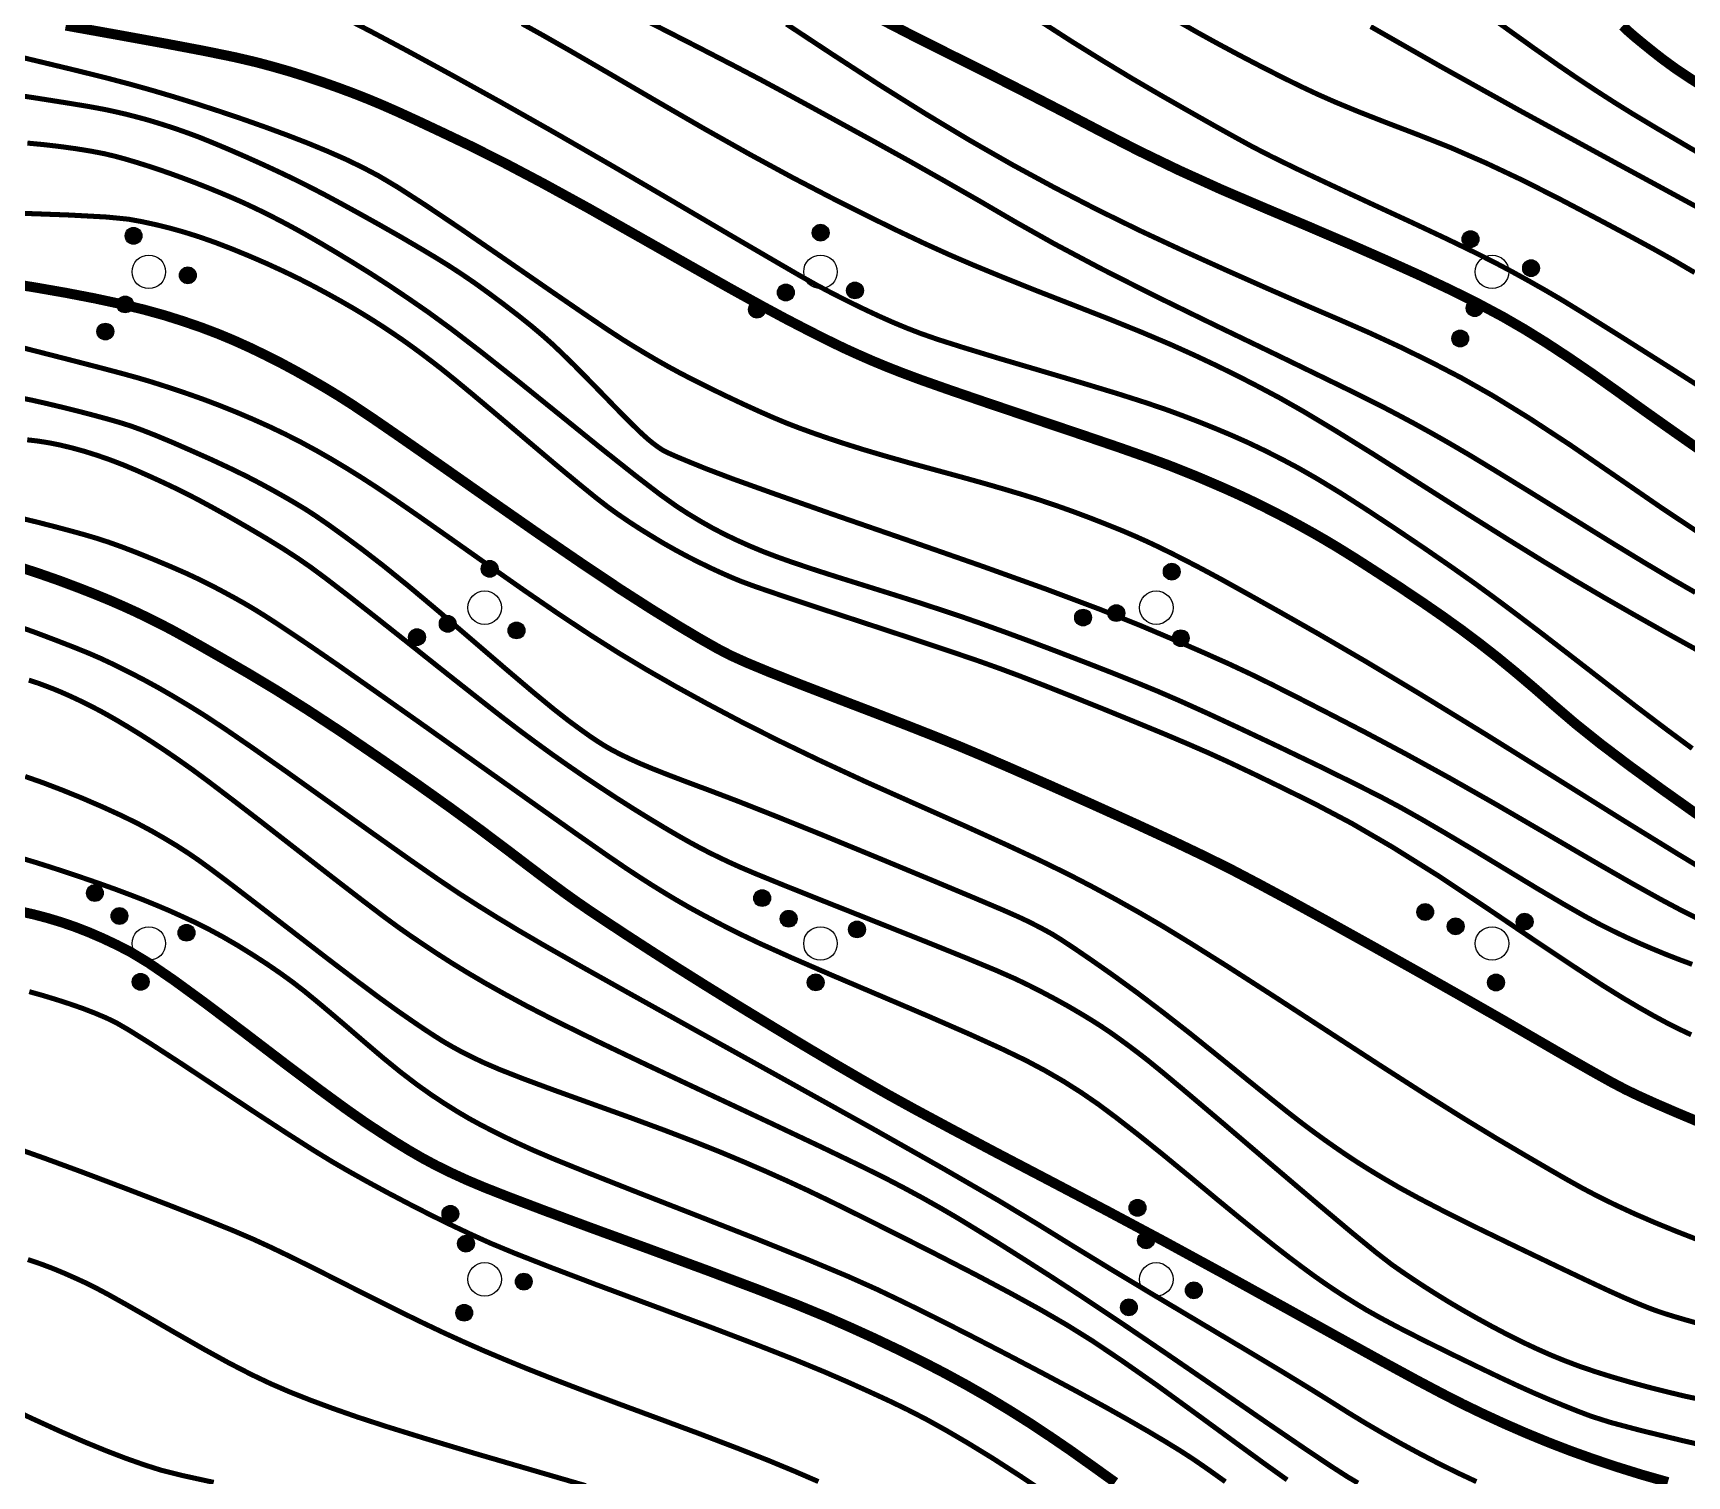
# Model space of a CAD drawing. Extents: x 396500 to 398250, y 1005980 to 1008200.
# Drawn here: x 398126.31 to 398150.94, y 1007941.11 to 1007962.59 of the extents above; entities that cross this region are included whole.
import ezdxf

# ---------------------------------------------------------------- set-up
doc = ezdxf.new("R2010")
doc.units = 0
doc.header["$LTSCALE"] = 0.5
doc.layers.get('0').update_dxf_attribs({"linetype": 'CONTINUOUS'})
doc.layers.add('DGX', color=2, linetype='CONTINUOUS')
doc.layers.add('ZBTZ', color=3, linetype='CONTINUOUS')

# ---------------------------------------------------------------- blocks, each defined once
blk = doc.blocks.new('*U110')
at = {"linetype": 'Continuous'}
for points in [[(-0.25, 2.2), (-0.238, 2.123), (-0.238, 2.277)], [(-0.238, 2.277), (-0.202, 2.053), (-0.202, 2.347)], [(-0.202, 2.053), (-0.238, 2.277), (-0.238, 2.123)], [(-0.202, 2.347), (-0.147, 1.998), (-0.147, 2.402)], [(-0.147, 1.998), (-0.202, 2.347), (-0.202, 2.053)], [(-0.147, 2.402), (-0.077, 1.962), (-0.077, 2.438)], [(-0.077, 1.962), (-0.147, 2.402), (-0.147, 1.998)], [(-0.077, 2.438), (0, 1.95), (0, 2.45)], [(0, 1.95), (-0.077, 2.438), (-0.077, 1.962)], [(0, 2.45), (0.077, 1.962), (0.077, 2.438)], [(0.077, 1.962), (0, 2.45), (0, 1.95)], [(0.077, 2.438), (0.147, 1.998), (0.147, 2.402)], [(0.147, 1.998), (0.077, 2.438), (0.077, 1.962)], [(0.147, 2.402), (0.202, 2.053), (0.202, 2.347)], [(0.202, 2.053), (0.147, 2.402), (0.147, 1.998)], [(0.202, 2.347), (0.238, 2.123), (0.238, 2.277)], [(0.238, 2.123), (0.202, 2.347), (0.202, 2.053)], [(0.25, 2.2), (0.238, 2.277), (0.238, 2.123)]]:
    blk.add_solid(points, dxfattribs=at)
blk = doc.blocks.new('*U109')
at = {"linetype": 'Continuous'}
for points in [[(-0.25, 1.2), (-0.238, 1.123), (-0.238, 1.277)], [(-0.238, 1.277), (-0.202, 1.053), (-0.202, 1.347)], [(-0.202, 1.053), (-0.238, 1.277), (-0.238, 1.123)], [(-0.202, 1.347), (-0.147, 0.998), (-0.147, 1.402)], [(-0.147, 0.998), (-0.202, 1.347), (-0.202, 1.053)], [(-0.147, 1.402), (-0.077, 0.962), (-0.077, 1.438)], [(-0.077, 0.962), (-0.147, 1.402), (-0.147, 0.998)], [(-0.077, 1.438), (0, 0.95), (0, 1.45)], [(0, 0.95), (-0.077, 1.438), (-0.077, 0.962)], [(0, 1.45), (0.077, 0.962), (0.077, 1.438)], [(0.077, 0.962), (0, 1.45), (0, 0.95)], [(0.077, 1.438), (0.147, 0.998), (0.147, 1.402)], [(0.147, 0.998), (0.077, 1.438), (0.077, 0.962)], [(0.147, 1.402), (0.202, 1.053), (0.202, 1.347)], [(0.202, 1.053), (0.147, 1.402), (0.147, 0.998)], [(0.202, 1.347), (0.238, 1.123), (0.238, 1.277)], [(0.238, 1.123), (0.202, 1.347), (0.202, 1.053)], [(0.25, 1.2), (0.238, 1.277), (0.238, 1.123)]]:
    blk.add_solid(points, dxfattribs=at)
blk = doc.blocks.new('*U108')
at = {"linetype": 'Continuous'}
for points in [[(-1.238, -0.523), (-1.202, -0.747), (-1.202, -0.453)], [(-1.202, -0.453), (-1.147, -0.802), (-1.147, -0.398)], [(-1.147, -0.802), (-1.202, -0.453), (-1.202, -0.747)], [(-1.147, -0.398), (-1.077, -0.838), (-1.077, -0.362)], [(-1.077, -0.838), (-1.147, -0.398), (-1.147, -0.802)], [(-1.077, -0.362), (-1, -0.85), (-1, -0.35)], [(-1, -0.85), (-1.077, -0.362), (-1.077, -0.838)], [(-1, -0.35), (-0.923, -0.838), (-0.923, -0.362)], [(-0.923, -0.838), (-1, -0.35), (-1, -0.85)], [(-0.923, -0.362), (-0.853, -0.802), (-0.853, -0.398)], [(-0.853, -0.802), (-0.923, -0.362), (-0.923, -0.838)], [(-0.853, -0.398), (-0.798, -0.747), (-0.798, -0.453)], [(-0.798, -0.747), (-0.853, -0.398), (-0.853, -0.802)], [(-0.798, -0.453), (-0.762, -0.677), (-0.762, -0.523)], [(-0.762, -0.677), (-0.798, -0.453), (-0.798, -0.747)], [(-1.25, -0.6), (-1.238, -0.677), (-1.238, -0.523)], [(-1.202, -0.747), (-1.238, -0.523), (-1.238, -0.677)], [(-0.75, -0.6), (-0.762, -0.523), (-0.762, -0.677)]]:
    blk.add_solid(points, dxfattribs=at)
blk = doc.blocks.new('*U107')
at = {"linetype": 'Continuous'}
for points in [[(0.762, -0.523), (0.798, -0.747), (0.798, -0.453)], [(0.798, -0.453), (0.853, -0.802), (0.853, -0.398)], [(0.853, -0.802), (0.798, -0.453), (0.798, -0.747)], [(0.853, -0.398), (0.923, -0.838), (0.923, -0.362)], [(0.923, -0.838), (0.853, -0.398), (0.853, -0.802)], [(0.923, -0.362), (1, -0.85), (1, -0.35)], [(1, -0.85), (0.923, -0.362), (0.923, -0.838)], [(1, -0.35), (1.077, -0.838), (1.077, -0.362)], [(1.077, -0.838), (1, -0.35), (1, -0.85)], [(1.077, -0.362), (1.147, -0.802), (1.147, -0.398)], [(1.147, -0.802), (1.077, -0.362), (1.077, -0.838)], [(1.147, -0.398), (1.202, -0.747), (1.202, -0.453)], [(1.202, -0.747), (1.147, -0.398), (1.147, -0.802)], [(1.202, -0.453), (1.238, -0.677), (1.238, -0.523)], [(1.238, -0.677), (1.202, -0.453), (1.202, -0.747)], [(0.75, -0.6), (0.762, -0.677), (0.762, -0.523)], [(0.798, -0.747), (0.762, -0.523), (0.762, -0.677)], [(1.25, -0.6), (1.238, -0.523), (1.238, -0.677)]]:
    blk.add_solid(points, dxfattribs=at)
blk = doc.blocks.new('gc160')
for centre, radius in [((0, 2.2), 0.25), ((0, 1.2), 0.25), ((0, 0), 0.5), ((-1, -0.6), 0.25), ((1, -0.6), 0.25)]:
    blk.add_circle(centre, radius)
at = {"linetype": 'Continuous'}
for name in ['*U110', '*U109', '*U108', '*U107']:
    blk.add_blockref(name, (0, 0), dxfattribs=at)

msp = doc.modelspace()

# ---------------------------------------------------------------- linework, layer by layer
at = {"layer": 'DGX', "color": 3, "linetype": 'Continuous', "lineweight": -2, "const_width": 0.15}
for points in [[(398151.373, 1007950.765), (398151.01, 1007951.018), (398150.554, 1007951.342), (398150.077, 1007951.689), (398149.651, 1007952.012), (398149.276, 1007952.312), (398148.953, 1007952.588), (398148.661, 1007952.844), (398148.38, 1007953.082), (398148.112, 1007953.302), (398147.855, 1007953.503), (398147.591, 1007953.702), (398147.298, 1007953.912), (398146.978, 1007954.133), (398146.629, 1007954.366), (398146.289, 1007954.587), (398145.996, 1007954.775), (398145.748, 1007954.929), (398145.546, 1007955.05), (398145.367, 1007955.153), (398145.185, 1007955.254), (398145.002, 1007955.353), (398144.818, 1007955.449), (398144.63, 1007955.544), (398144.438, 1007955.638), (398144.242, 1007955.73), (398144.041, 1007955.82), (398143.835, 1007955.909), (398143.628, 1007955.997), (398143.416, 1007956.082), (398143.203, 1007956.166), (398142.918, 1007956.271), (398142.494, 1007956.42), (398141.932, 1007956.612), (398141.231, 1007956.848), (398140.528, 1007957.085), (398139.962, 1007957.279), (398139.531, 1007957.431), (398139.237, 1007957.541), (398139.016, 1007957.628), (398138.806, 1007957.715), (398138.608, 1007957.802), (398138.42, 1007957.887), (398138.226, 1007957.98), (398138.01, 1007958.087), (398137.771, 1007958.209), (398137.509, 1007958.345), (398137.169, 1007958.528), (398136.695, 1007958.79), (398136.088, 1007959.133), (398135.346, 1007959.554), (398134.582, 1007959.986), (398133.907, 1007960.356), (398133.321, 1007960.665), (398132.824, 1007960.914), (398132.402, 1007961.115), (398132.042, 1007961.284), (398131.743, 1007961.421), (398131.506, 1007961.525), (398131.295, 1007961.613), (398131.077, 1007961.699), (398130.85, 1007961.783), (398130.616, 1007961.866), (398130.376, 1007961.946), (398130.133, 1007962.022), (398129.886, 1007962.093), (398129.636, 1007962.16), (398129.316, 1007962.235), (398128.857, 1007962.329), (398128.261, 1007962.442), (398127.528, 1007962.575), (398126.799, 1007962.706)], [(398138.929, 1007962.803), (398139.418, 1007962.551), (398139.964, 1007962.277), (398140.536, 1007961.992), (398141.101, 1007961.705), (398141.66, 1007961.417), (398142.212, 1007961.128), (398142.777, 1007960.839), (398143.372, 1007960.552), (398143.998, 1007960.268), (398144.655, 1007959.987), (398145.303, 1007959.714), (398145.902, 1007959.457), (398146.453, 1007959.215), (398146.955, 1007958.989), (398147.412, 1007958.774), (398147.826, 1007958.568), (398148.197, 1007958.37), (398148.525, 1007958.18), (398148.841, 1007957.984), (398149.173, 1007957.766), (398149.522, 1007957.528), (398149.887, 1007957.269), (398150.257, 1007957.003), (398150.618, 1007956.747), (398150.97, 1007956.5), (398151.314, 1007956.262)], [(398151.297, 1007961.723), (398151.003, 1007961.908), (398150.762, 1007962.069), (398150.574, 1007962.206), (398150.421, 1007962.326), (398150.287, 1007962.434), (398150.17, 1007962.53), (398150.072, 1007962.615), (398149.98, 1007962.701)], [(398125.841, 1007958.887), (398126.341, 1007958.807), (398126.804, 1007958.726), (398127.229, 1007958.644), (398127.615, 1007958.561), (398127.962, 1007958.477), (398128.269, 1007958.392), (398128.55, 1007958.303), (398128.817, 1007958.211), (398129.07, 1007958.115), (398129.309, 1007958.015), (398129.541, 1007957.91), (398129.771, 1007957.799), (398130, 1007957.683), (398130.227, 1007957.561), (398130.451, 1007957.435), (398130.668, 1007957.309), (398130.878, 1007957.181), (398131.08, 1007957.052), (398131.355, 1007956.868), (398131.781, 1007956.575), (398132.359, 1007956.173), (398133.087, 1007955.662), (398133.843, 1007955.135), (398134.502, 1007954.684), (398135.063, 1007954.309), (398135.528, 1007954.011), (398135.914, 1007953.773), (398136.238, 1007953.58), (398136.502, 1007953.43), (398136.704, 1007953.325), (398136.93, 1007953.223), (398137.267, 1007953.083), (398137.714, 1007952.906), (398138.27, 1007952.692), (398138.843, 1007952.473), (398139.336, 1007952.282), (398139.75, 1007952.119), (398140.086, 1007951.983), (398140.432, 1007951.838), (398140.879, 1007951.645), (398141.427, 1007951.404), (398142.076, 1007951.115), (398142.731, 1007950.819), (398143.295, 1007950.558), (398143.769, 1007950.332), (398144.153, 1007950.141), (398144.538, 1007949.939), (398145.017, 1007949.682), (398145.59, 1007949.368), (398146.256, 1007948.998), (398146.942, 1007948.614), (398147.576, 1007948.255), (398148.158, 1007947.923), (398148.688, 1007947.616), (398149.149, 1007947.349), (398149.525, 1007947.135), (398149.816, 1007946.973), (398150.021, 1007946.865), (398150.215, 1007946.772), (398150.469, 1007946.657), (398150.786, 1007946.52), (398151.163, 1007946.362)], [(398142.425, 1007941.016), (398142.081, 1007941.262), (398141.771, 1007941.483), (398141.461, 1007941.695), (398141.153, 1007941.899), (398140.845, 1007942.093), (398140.533, 1007942.281), (398140.213, 1007942.464), (398139.884, 1007942.643), (398139.548, 1007942.817), (398139.204, 1007942.987), (398138.853, 1007943.154), (398138.495, 1007943.317), (398138.129, 1007943.478), (398137.688, 1007943.66), (398137.1, 1007943.889), (398136.365, 1007944.166), (398135.484, 1007944.49), (398134.615, 1007944.807), (398133.917, 1007945.066), (398133.39, 1007945.266), (398133.034, 1007945.406), (398132.773, 1007945.516), (398132.533, 1007945.626), (398132.312, 1007945.735), (398132.11, 1007945.843), (398131.913, 1007945.957), (398131.705, 1007946.084), (398131.485, 1007946.225), (398131.253, 1007946.378), (398130.965, 1007946.58), (398130.574, 1007946.866), (398130.081, 1007947.236), (398129.485, 1007947.691), (398128.891, 1007948.14), (398128.407, 1007948.493), (398128.032, 1007948.75), (398127.766, 1007948.911), (398127.556, 1007949.019), (398127.348, 1007949.117), (398127.142, 1007949.206), (398126.939, 1007949.285), (398126.736, 1007949.355), (398126.53, 1007949.417), (398126.323, 1007949.472), (398126.113, 1007949.519)]]:
    msp.add_lwpolyline(points, dxfattribs=at)
at = {"layer": 'DGX', "linetype": 'Continuous', "const_width": 0.075}
for points in [[(398130.926, 1007962.833), (398131.342, 1007962.618), (398131.878, 1007962.333), (398132.534, 1007961.976), (398133.275, 1007961.566), (398134.067, 1007961.118), (398134.909, 1007960.633), (398135.801, 1007960.111), (398136.625, 1007959.626), (398137.262, 1007959.254), (398137.711, 1007958.993), (398137.974, 1007958.845), (398138.148, 1007958.753), (398138.33, 1007958.659), (398138.52, 1007958.564), (398138.719, 1007958.468), (398138.921, 1007958.374), (398139.121, 1007958.285), (398139.321, 1007958.202), (398139.519, 1007958.125), (398139.779, 1007958.034), (398140.164, 1007957.912), (398140.672, 1007957.757), (398141.306, 1007957.57), (398141.946, 1007957.381), (398142.474, 1007957.221), (398142.89, 1007957.088), (398143.195, 1007956.984), (398143.442, 1007956.893), (398143.685, 1007956.8), (398143.923, 1007956.704), (398144.157, 1007956.606), (398144.393, 1007956.501), (398144.637, 1007956.385), (398144.889, 1007956.258), (398145.149, 1007956.12), (398145.437, 1007955.955), (398145.773, 1007955.751), (398146.156, 1007955.506), (398146.587, 1007955.221), (398147.021, 1007954.928), (398147.413, 1007954.658), (398147.762, 1007954.412), (398148.069, 1007954.188), (398148.386, 1007953.951), (398148.763, 1007953.665), (398149.2, 1007953.328), (398149.697, 1007952.943), (398150.195, 1007952.557), (398150.635, 1007952.224), (398151.017, 1007951.942)], [(398151.144, 1007953.379), (398150.636, 1007953.66), (398150.153, 1007953.933), (398149.694, 1007954.196), (398149.259, 1007954.451), (398148.799, 1007954.729), (398148.261, 1007955.062), (398147.645, 1007955.449), (398146.952, 1007955.89), (398146.274, 1007956.321), (398145.702, 1007956.676), (398145.237, 1007956.955), (398144.879, 1007957.159), (398144.57, 1007957.323), (398144.256, 1007957.485), (398143.934, 1007957.643), (398143.605, 1007957.798), (398143.242, 1007957.961), (398142.817, 1007958.141), (398142.33, 1007958.338), (398141.78, 1007958.553), (398141.231, 1007958.767), (398140.745, 1007958.962), (398140.32, 1007959.137), (398139.959, 1007959.292), (398139.601, 1007959.454), (398139.187, 1007959.65), (398138.718, 1007959.88), (398138.194, 1007960.144), (398137.616, 1007960.445), (398136.984, 1007960.788), (398136.3, 1007961.173), (398135.562, 1007961.6), (398134.867, 1007962.006), (398134.307, 1007962.331), (398133.882, 1007962.573), (398133.594, 1007962.733)], [(398135.489, 1007962.754), (398136.198, 1007962.392), (398136.75, 1007962.107), (398137.147, 1007961.899), (398137.492, 1007961.713), (398137.89, 1007961.497), (398138.341, 1007961.25), (398138.846, 1007960.973), (398139.376, 1007960.679), (398139.901, 1007960.382), (398140.424, 1007960.083), (398140.943, 1007959.78), (398141.517, 1007959.457), (398142.205, 1007959.092), (398143.007, 1007958.686), (398143.923, 1007958.239), (398144.806, 1007957.814), (398145.508, 1007957.473), (398146.031, 1007957.218), (398146.373, 1007957.047), (398146.625, 1007956.915), (398146.878, 1007956.78), (398147.133, 1007956.639), (398147.388, 1007956.494), (398147.692, 1007956.316), (398148.091, 1007956.074), (398148.586, 1007955.77), (398149.176, 1007955.404), (398149.773, 1007955.034), (398150.286, 1007954.721), (398150.715, 1007954.465), (398151.062, 1007954.265)], [(398141.318, 1007962.765), (398141.777, 1007962.469), (398142.233, 1007962.186), (398142.684, 1007961.913), (398143.132, 1007961.652), (398143.55, 1007961.414), (398143.912, 1007961.209), (398144.218, 1007961.039), (398144.468, 1007960.902), (398144.746, 1007960.759), (398145.133, 1007960.57), (398145.632, 1007960.335), (398146.24, 1007960.052), (398146.853, 1007959.769), (398147.363, 1007959.529), (398147.77, 1007959.332), (398148.074, 1007959.179), (398148.327, 1007959.045), (398148.578, 1007958.907), (398148.828, 1007958.765), (398149.077, 1007958.62), (398149.414, 1007958.413), (398149.932, 1007958.089), (398150.629, 1007957.648), (398151.506, 1007957.09)], [(398151.053, 1007959.028), (398150.741, 1007959.211), (398150.439, 1007959.38), (398150.059, 1007959.586), (398149.601, 1007959.83), (398149.066, 1007960.111), (398148.5, 1007960.398), (398147.953, 1007960.656), (398147.424, 1007960.887), (398146.912, 1007961.089), (398146.443, 1007961.268), (398146.038, 1007961.427), (398145.697, 1007961.568), (398145.422, 1007961.69), (398145.167, 1007961.81), (398144.89, 1007961.947), (398144.589, 1007962.1), (398144.265, 1007962.269), (398143.944, 1007962.441), (398143.65, 1007962.603), (398143.383, 1007962.756)], [(398151.153, 1007959.969), (398149.802, 1007960.702), (398148.451, 1007961.439), (398147.26, 1007962.102), (398146.228, 1007962.691)], [(398148.103, 1007962.768), (398148.66, 1007962.369), (398149.034, 1007962.107), (398149.312, 1007961.917), (398149.586, 1007961.736), (398149.853, 1007961.564), (398150.116, 1007961.4), (398150.46, 1007961.193), (398150.974, 1007960.89), (398151.658, 1007960.492)], [(398125.645, 1007962.35), (398126.339, 1007962.186), (398126.921, 1007962.046), (398127.393, 1007961.929), (398127.753, 1007961.834), (398128.065, 1007961.747), (398128.39, 1007961.651), (398128.729, 1007961.546), (398129.081, 1007961.432), (398129.433, 1007961.313), (398129.77, 1007961.194), (398130.093, 1007961.075), (398130.401, 1007960.956), (398130.692, 1007960.836), (398130.965, 1007960.716), (398131.218, 1007960.594), (398131.452, 1007960.471), (398131.738, 1007960.301), (398132.146, 1007960.038), (398132.676, 1007959.682), (398133.329, 1007959.233), (398133.975, 1007958.786), (398134.485, 1007958.436), (398134.86, 1007958.182), (398135.099, 1007958.026), (398135.27, 1007957.92), (398135.438, 1007957.819), (398135.605, 1007957.721), (398135.77, 1007957.628), (398135.947, 1007957.532), (398136.15, 1007957.427), (398136.378, 1007957.313), (398136.632, 1007957.19), (398136.888, 1007957.069), (398137.123, 1007956.962), (398137.337, 1007956.868), (398137.531, 1007956.787), (398137.723, 1007956.713), (398137.933, 1007956.637), (398138.16, 1007956.558), (398138.405, 1007956.478), (398138.678, 1007956.392), (398138.99, 1007956.3), (398139.342, 1007956.2), (398139.734, 1007956.093), (398140.124, 1007955.987), (398140.473, 1007955.89), (398140.78, 1007955.801), (398141.045, 1007955.722), (398141.291, 1007955.645), (398141.539, 1007955.562), (398141.789, 1007955.473), (398142.041, 1007955.379), (398142.284, 1007955.284), (398142.506, 1007955.195), (398142.706, 1007955.11), (398142.885, 1007955.03), (398143.062, 1007954.947), (398143.258, 1007954.851), (398143.473, 1007954.742), (398143.706, 1007954.621), (398143.997, 1007954.465), (398144.386, 1007954.249), (398144.873, 1007953.976), (398145.458, 1007953.644), (398146.155, 1007953.238), (398146.976, 1007952.745), (398147.922, 1007952.165), (398148.994, 1007951.496), (398150.012, 1007950.859), (398150.8, 1007950.373), (398151.357, 1007950.036)], [(398125.837, 1007961.706), (398126.393, 1007961.621), (398126.836, 1007961.551), (398127.167, 1007961.496), (398127.384, 1007961.456), (398127.544, 1007961.421), (398127.701, 1007961.385), (398127.855, 1007961.345), (398128.007, 1007961.304), (398128.158, 1007961.259), (398128.31, 1007961.211), (398128.464, 1007961.16), (398128.62, 1007961.105), (398128.79, 1007961.042), (398128.987, 1007960.962), (398129.212, 1007960.868), (398129.465, 1007960.758), (398129.724, 1007960.642), (398129.968, 1007960.529), (398130.197, 1007960.42), (398130.411, 1007960.313), (398130.632, 1007960.199), (398130.883, 1007960.064), (398131.164, 1007959.91), (398131.474, 1007959.737), (398131.782, 1007959.562), (398132.055, 1007959.402), (398132.295, 1007959.259), (398132.5, 1007959.132), (398132.693, 1007959.006), (398132.895, 1007958.868), (398133.105, 1007958.716), (398133.325, 1007958.552), (398133.538, 1007958.388), (398133.728, 1007958.236), (398133.894, 1007958.096), (398134.037, 1007957.969), (398134.185, 1007957.829), (398134.364, 1007957.653), (398134.575, 1007957.44), (398134.818, 1007957.191), (398135.052, 1007956.949), (398135.241, 1007956.76), (398135.382, 1007956.624), (398135.476, 1007956.54), (398135.542, 1007956.487), (398135.602, 1007956.442), (398135.655, 1007956.405), (398135.7, 1007956.377), (398135.771, 1007956.342), (398135.9, 1007956.285), (398136.088, 1007956.207), (398136.334, 1007956.107), (398136.727, 1007955.958), (398137.354, 1007955.733), (398138.216, 1007955.43), (398139.313, 1007955.051), (398140.443, 1007954.657), (398141.401, 1007954.313), (398142.19, 1007954.017), (398142.807, 1007953.77), (398143.308, 1007953.558), (398143.746, 1007953.368), (398144.12, 1007953.201), (398144.432, 1007953.055), (398144.75, 1007952.899), (398145.142, 1007952.701), (398145.61, 1007952.461), (398146.153, 1007952.18), (398146.756, 1007951.859), (398147.405, 1007951.502), (398148.099, 1007951.108), (398148.839, 1007950.677), (398149.537, 1007950.269), (398150.107, 1007949.941), (398150.549, 1007949.695), (398150.861, 1007949.529), (398151.108, 1007949.407)], [(398126.227, 1007960.956), (398126.463, 1007960.934), (398126.714, 1007960.905), (398126.959, 1007960.871), (398127.175, 1007960.836), (398127.364, 1007960.8), (398127.525, 1007960.762), (398127.676, 1007960.721), (398127.835, 1007960.674), (398128.002, 1007960.622), (398128.177, 1007960.565), (398128.358, 1007960.502), (398128.542, 1007960.435), (398128.731, 1007960.364), (398128.924, 1007960.288), (398129.113, 1007960.211), (398129.288, 1007960.137), (398129.451, 1007960.065), (398129.6, 1007959.995), (398129.746, 1007959.925), (398129.896, 1007959.849), (398130.052, 1007959.768), (398130.213, 1007959.682), (398130.389, 1007959.584), (398130.59, 1007959.468), (398130.816, 1007959.334), (398131.067, 1007959.182), (398131.336, 1007959.015), (398131.614, 1007958.835), (398131.901, 1007958.642), (398132.198, 1007958.437), (398132.546, 1007958.183), (398132.989, 1007957.843), (398133.527, 1007957.417), (398134.16, 1007956.905), (398134.779, 1007956.404), (398135.273, 1007956.012), (398135.644, 1007955.727), (398135.891, 1007955.55), (398136.075, 1007955.431), (398136.258, 1007955.321), (398136.439, 1007955.219), (398136.619, 1007955.126), (398136.801, 1007955.039), (398136.989, 1007954.955), (398137.183, 1007954.874), (398137.383, 1007954.798), (398137.616, 1007954.715), (398137.911, 1007954.616), (398138.269, 1007954.501), (398138.688, 1007954.37), (398139.117, 1007954.236), (398139.503, 1007954.114), (398139.845, 1007954.002), (398140.145, 1007953.902), (398140.443, 1007953.798), (398140.782, 1007953.676), (398141.162, 1007953.536), (398141.582, 1007953.377), (398142.005, 1007953.215), (398142.392, 1007953.064), (398142.742, 1007952.924), (398143.056, 1007952.795), (398143.393, 1007952.649), (398143.812, 1007952.46), (398144.313, 1007952.227), (398144.897, 1007951.951), (398145.477, 1007951.672), (398145.967, 1007951.43), (398146.369, 1007951.227), (398146.681, 1007951.061), (398146.979, 1007950.893), (398147.338, 1007950.684), (398147.758, 1007950.434), (398148.238, 1007950.143), (398148.71, 1007949.857), (398149.102, 1007949.625), (398149.415, 1007949.446), (398149.649, 1007949.32), (398149.843, 1007949.223), (398150.038, 1007949.13), (398150.233, 1007949.042), (398150.429, 1007948.958), (398150.625, 1007948.877), (398150.82, 1007948.801), (398151.016, 1007948.728)], [(398126.055, 1007959.914), (398126.852, 1007959.885), (398127.411, 1007959.855), (398127.732, 1007959.823), (398127.935, 1007959.786), (398128.142, 1007959.741), (398128.353, 1007959.689), (398128.567, 1007959.629), (398128.789, 1007959.559), (398129.025, 1007959.476), (398129.275, 1007959.38), (398129.538, 1007959.272), (398129.801, 1007959.158), (398130.049, 1007959.044), (398130.283, 1007958.931), (398130.502, 1007958.818), (398130.706, 1007958.708), (398130.895, 1007958.603), (398131.069, 1007958.503), (398131.226, 1007958.409), (398131.376, 1007958.316), (398131.524, 1007958.221), (398131.671, 1007958.123), (398131.816, 1007958.024), (398131.96, 1007957.921), (398132.104, 1007957.815), (398132.249, 1007957.705), (398132.394, 1007957.593), (398132.581, 1007957.442), (398132.852, 1007957.218), (398133.206, 1007956.921), (398133.643, 1007956.55), (398134.08, 1007956.181), (398134.431, 1007955.889), (398134.698, 1007955.672), (398134.879, 1007955.532), (398135.024, 1007955.428), (398135.179, 1007955.322), (398135.345, 1007955.214), (398135.523, 1007955.104), (398135.704, 1007954.995), (398135.885, 1007954.893), (398136.064, 1007954.797), (398136.241, 1007954.708), (398136.412, 1007954.625), (398136.573, 1007954.551), (398136.721, 1007954.486), (398136.859, 1007954.429), (398137.071, 1007954.351), (398137.443, 1007954.224), (398137.975, 1007954.046), (398138.668, 1007953.819), (398139.376, 1007953.586), (398139.954, 1007953.394), (398140.403, 1007953.241), (398140.722, 1007953.127), (398141.009, 1007953.02), (398141.361, 1007952.884), (398141.779, 1007952.719), (398142.262, 1007952.525), (398142.745, 1007952.328), (398143.165, 1007952.155), (398143.521, 1007952.004), (398143.813, 1007951.877), (398144.107, 1007951.743), (398144.467, 1007951.573), (398144.894, 1007951.366), (398145.387, 1007951.123), (398145.944, 1007950.829), (398146.56, 1007950.47), (398147.236, 1007950.047), (398147.971, 1007949.558), (398148.671, 1007949.084), (398149.241, 1007948.704), (398149.68, 1007948.417), (398149.989, 1007948.225), (398150.223, 1007948.087), (398150.44, 1007947.964), (398150.638, 1007947.857), (398150.819, 1007947.766), (398151.001, 1007947.68)], [(398151.115, 1007944.623), (398150.783, 1007944.752), (398150.46, 1007944.884), (398150.155, 1007945.016), (398149.874, 1007945.146), (398149.617, 1007945.272), (398149.383, 1007945.395), (398149.136, 1007945.533), (398148.841, 1007945.703), (398148.497, 1007945.904), (398148.104, 1007946.136), (398147.632, 1007946.423), (398147.05, 1007946.788), (398146.359, 1007947.231), (398145.559, 1007947.751), (398144.766, 1007948.267), (398144.099, 1007948.696), (398143.556, 1007949.037), (398143.139, 1007949.292), (398142.784, 1007949.499), (398142.429, 1007949.698), (398142.075, 1007949.889), (398141.72, 1007950.073), (398141.312, 1007950.272), (398140.798, 1007950.512), (398140.179, 1007950.793), (398139.454, 1007951.115), (398138.708, 1007951.448), (398138.026, 1007951.764), (398137.408, 1007952.062), (398136.854, 1007952.342), (398136.349, 1007952.609), (398135.876, 1007952.869), (398135.435, 1007953.122), (398135.028, 1007953.367), (398134.611, 1007953.631), (398134.143, 1007953.941), (398133.625, 1007954.296), (398133.055, 1007954.696), (398132.506, 1007955.084), (398132.052, 1007955.403), (398131.691, 1007955.653), (398131.424, 1007955.833), (398131.203, 1007955.976), (398130.98, 1007956.115), (398130.755, 1007956.25), (398130.527, 1007956.38), (398130.297, 1007956.505), (398130.063, 1007956.624), (398129.826, 1007956.737), (398129.585, 1007956.845), (398129.345, 1007956.947), (398129.109, 1007957.042), (398128.878, 1007957.13), (398128.651, 1007957.211), (398128.433, 1007957.285), (398128.231, 1007957.351), (398128.044, 1007957.41), (398127.871, 1007957.461), (398127.651, 1007957.522), (398127.319, 1007957.61), (398126.875, 1007957.725), (398126.321, 1007957.867), (398125.769, 1007958.007)], [(398151.21, 1007942.236), (398150.914, 1007942.298), (398150.627, 1007942.367), (398150.351, 1007942.437), (398150.084, 1007942.51), (398149.826, 1007942.585), (398149.579, 1007942.662), (398149.344, 1007942.742), (398149.121, 1007942.826), (398148.91, 1007942.912), (398148.701, 1007943.005), (398148.485, 1007943.106), (398148.262, 1007943.218), (398148.032, 1007943.339), (398147.806, 1007943.463), (398147.593, 1007943.584), (398147.394, 1007943.701), (398147.208, 1007943.816), (398147.033, 1007943.927), (398146.864, 1007944.038), (398146.701, 1007944.148), (398146.545, 1007944.257), (398146.317, 1007944.433), (398145.938, 1007944.743), (398145.409, 1007945.187), (398144.729, 1007945.765), (398144.05, 1007946.345), (398143.522, 1007946.792), (398143.145, 1007947.108), (398142.919, 1007947.292), (398142.771, 1007947.407), (398142.628, 1007947.515), (398142.49, 1007947.616), (398142.357, 1007947.711), (398142.219, 1007947.804), (398142.067, 1007947.901), (398141.9, 1007948.002), (398141.719, 1007948.108), (398141.529, 1007948.213), (398141.335, 1007948.316), (398141.137, 1007948.417), (398140.935, 1007948.514), (398140.651, 1007948.639), (398140.207, 1007948.823), (398139.603, 1007949.067), (398138.84, 1007949.37), (398138.081, 1007949.671), (398137.495, 1007949.905), (398137.08, 1007950.074), (398136.836, 1007950.177), (398136.68, 1007950.248), (398136.528, 1007950.32), (398136.381, 1007950.392), (398136.238, 1007950.466), (398136.086, 1007950.548), (398135.91, 1007950.648), (398135.712, 1007950.764), (398135.49, 1007950.898), (398135.253, 1007951.044), (398135.012, 1007951.197), (398134.765, 1007951.359), (398134.513, 1007951.527), (398134.262, 1007951.7), (398134.019, 1007951.871), (398133.784, 1007952.042), (398133.556, 1007952.211), (398133.288, 1007952.416), (398132.933, 1007952.694), (398132.489, 1007953.044), (398131.958, 1007953.466), (398131.432, 1007953.883), (398131.005, 1007954.218), (398130.676, 1007954.471), (398130.445, 1007954.642), (398130.25, 1007954.777), (398130.027, 1007954.922), (398129.776, 1007955.076), (398129.496, 1007955.241), (398129.219, 1007955.4), (398128.974, 1007955.536), (398128.761, 1007955.651), (398128.58, 1007955.744), (398128.411, 1007955.827), (398128.235, 1007955.91), (398128.049, 1007955.995), (398127.856, 1007956.081), (398127.66, 1007956.163), (398127.465, 1007956.238), (398127.273, 1007956.305), (398127.083, 1007956.365), (398126.898, 1007956.416), (398126.721, 1007956.459), (398126.552, 1007956.493), (398126.39, 1007956.519), (398126.225, 1007956.538)], [(398151.665, 1007941.457), (398150.875, 1007941.637), (398150.253, 1007941.788), (398149.799, 1007941.909), (398149.512, 1007942), (398149.307, 1007942.078), (398149.102, 1007942.16), (398148.894, 1007942.246), (398148.685, 1007942.335), (398148.446, 1007942.442), (398148.149, 1007942.58), (398147.795, 1007942.75), (398147.383, 1007942.95), (398146.976, 1007943.152), (398146.637, 1007943.325), (398146.367, 1007943.469), (398146.164, 1007943.583), (398145.998, 1007943.684), (398145.838, 1007943.784), (398145.682, 1007943.886), (398145.532, 1007943.988), (398145.377, 1007944.097), (398145.207, 1007944.222), (398145.022, 1007944.361), (398144.823, 1007944.515), (398144.588, 1007944.702), (398144.295, 1007944.939), (398143.944, 1007945.227), (398143.536, 1007945.566), (398143.123, 1007945.906), (398142.757, 1007946.2), (398142.439, 1007946.447), (398142.169, 1007946.648), (398141.917, 1007946.821), (398141.654, 1007946.988), (398141.379, 1007947.147), (398141.093, 1007947.299), (398140.738, 1007947.47), (398140.258, 1007947.688), (398139.653, 1007947.952), (398138.922, 1007948.263), (398138.195, 1007948.572), (398137.598, 1007948.831), (398137.132, 1007949.04), (398136.797, 1007949.2), (398136.538, 1007949.332), (398136.301, 1007949.457), (398136.086, 1007949.574), (398135.894, 1007949.685), (398135.711, 1007949.795), (398135.525, 1007949.91), (398135.336, 1007950.031), (398135.144, 1007950.157), (398134.86, 1007950.351), (398134.394, 1007950.677), (398133.747, 1007951.135), (398132.918, 1007951.724), (398132.074, 1007952.324), (398131.384, 1007952.811), (398130.847, 1007953.188), (398130.462, 1007953.453), (398130.177, 1007953.646), (398129.938, 1007953.805), (398129.744, 1007953.93), (398129.595, 1007954.022), (398129.463, 1007954.1), (398129.319, 1007954.181), (398129.161, 1007954.267), (398128.991, 1007954.357), (398128.804, 1007954.451), (398128.595, 1007954.549), (398128.364, 1007954.65), (398128.111, 1007954.756), (398127.86, 1007954.857), (398127.636, 1007954.943), (398127.437, 1007955.014), (398127.265, 1007955.07), (398127.09, 1007955.122), (398126.884, 1007955.179), (398126.648, 1007955.242), (398126.38, 1007955.311), (398126.059, 1007955.388)], [(398147.803, 1007941.027), (398147.519, 1007941.16), (398147.237, 1007941.299), (398146.958, 1007941.444), (398146.682, 1007941.593), (398146.413, 1007941.745), (398146.154, 1007941.896), (398145.906, 1007942.047), (398145.667, 1007942.198), (398145.369, 1007942.384), (398144.942, 1007942.645), (398144.386, 1007942.979), (398143.701, 1007943.387), (398142.988, 1007943.812), (398142.348, 1007944.197), (398141.782, 1007944.543), (398141.29, 1007944.848), (398140.711, 1007945.198), (398139.885, 1007945.676), (398138.812, 1007946.283), (398137.493, 1007947.017), (398136.186, 1007947.742), (398135.151, 1007948.318), (398134.387, 1007948.746), (398133.896, 1007949.026), (398133.552, 1007949.227), (398133.23, 1007949.421), (398132.932, 1007949.607), (398132.656, 1007949.784), (398132.337, 1007949.999), (398131.911, 1007950.295), (398131.378, 1007950.673), (398130.737, 1007951.131), (398130.098, 1007951.588), (398129.571, 1007951.958), (398129.156, 1007952.243), (398128.852, 1007952.443), (398128.612, 1007952.592), (398128.388, 1007952.726), (398128.178, 1007952.847), (398127.984, 1007952.953), (398127.802, 1007953.048), (398127.631, 1007953.134), (398127.47, 1007953.213), (398127.318, 1007953.284), (398127.148, 1007953.358), (398126.928, 1007953.447), (398126.66, 1007953.551), (398126.343, 1007953.671), (398126.002, 1007953.792)], [(398126.249, 1007952.96), (398126.388, 1007952.915), (398126.503, 1007952.872), (398126.618, 1007952.828), (398126.732, 1007952.781), (398126.845, 1007952.731), (398126.958, 1007952.679), (398127.072, 1007952.624), (398127.187, 1007952.566), (398127.304, 1007952.506), (398127.429, 1007952.437), (398127.57, 1007952.356), (398127.728, 1007952.262), (398127.902, 1007952.155), (398128.087, 1007952.037), (398128.279, 1007951.91), (398128.477, 1007951.774), (398128.681, 1007951.63), (398128.935, 1007951.442), (398129.28, 1007951.18), (398129.718, 1007950.843), (398130.247, 1007950.431), (398130.773, 1007950.022), (398131.199, 1007949.694), (398131.524, 1007949.447), (398131.75, 1007949.281), (398131.931, 1007949.154), (398132.124, 1007949.024), (398132.327, 1007948.889), (398132.542, 1007948.751), (398132.778, 1007948.606), (398133.041, 1007948.451), (398133.333, 1007948.287), (398133.654, 1007948.113), (398134.075, 1007947.896), (398134.67, 1007947.604), (398135.439, 1007947.237), (398136.381, 1007946.794), (398137.317, 1007946.355), (398138.066, 1007946.001), (398138.629, 1007945.73), (398139.006, 1007945.543), (398139.286, 1007945.397), (398139.558, 1007945.25), (398139.822, 1007945.101), (398140.079, 1007944.951), (398140.354, 1007944.783), (398140.675, 1007944.585), (398141.04, 1007944.354), (398141.451, 1007944.092), (398141.931, 1007943.779), (398142.507, 1007943.395), (398143.177, 1007942.94), (398143.943, 1007942.414), (398144.673, 1007941.91), (398145.239, 1007941.524), (398145.641, 1007941.255), (398145.877, 1007941.103), (398146.04, 1007941.006)], [(398141.504, 1007940.78), (398141.013, 1007941.109), (398140.6, 1007941.375), (398140.241, 1007941.595), (398139.91, 1007941.789), (398139.607, 1007941.957), (398139.333, 1007942.098), (398139.061, 1007942.229), (398138.764, 1007942.366), (398138.443, 1007942.51), (398138.097, 1007942.66), (398137.668, 1007942.837), (398137.097, 1007943.061), (398136.384, 1007943.333), (398135.529, 1007943.651), (398134.684, 1007943.965), (398134.002, 1007944.224), (398133.482, 1007944.428), (398133.125, 1007944.576), (398132.842, 1007944.704), (398132.545, 1007944.844), (398132.234, 1007944.996), (398131.909, 1007945.162), (398131.589, 1007945.33), (398131.292, 1007945.491), (398131.018, 1007945.644), (398130.766, 1007945.79), (398130.479, 1007945.966), (398130.098, 1007946.209), (398129.623, 1007946.519), (398129.053, 1007946.897), (398128.496, 1007947.266), (398128.06, 1007947.549), (398127.744, 1007947.747), (398127.549, 1007947.86), (398127.404, 1007947.93), (398127.239, 1007948), (398127.055, 1007948.071), (398126.851, 1007948.142), (398126.643, 1007948.209), (398126.444, 1007948.269), (398126.255, 1007948.322)], [(398138.005, 1007941.028), (398137.656, 1007941.179), (398137.26, 1007941.343), (398136.793, 1007941.527), (398136.256, 1007941.732), (398135.647, 1007941.958), (398135.041, 1007942.182), (398134.51, 1007942.381), (398134.054, 1007942.556), (398133.673, 1007942.706), (398133.337, 1007942.844), (398133.016, 1007942.979), (398132.71, 1007943.114), (398132.419, 1007943.247), (398132.116, 1007943.391), (398131.771, 1007943.559), (398131.385, 1007943.752), (398130.958, 1007943.968), (398130.536, 1007944.182), (398130.165, 1007944.366), (398129.846, 1007944.519), (398129.578, 1007944.642), (398129.278, 1007944.77), (398128.862, 1007944.938), (398128.331, 1007945.146), (398127.684, 1007945.394), (398127.03, 1007945.641), (398126.474, 1007945.845), (398126.016, 1007946.007)], [(398134.541, 1007940.967), (398133.716, 1007941.207), (398132.878, 1007941.451), (398132.171, 1007941.663), (398131.595, 1007941.841), (398131.149, 1007941.986), (398130.783, 1007942.114), (398130.445, 1007942.239), (398130.135, 1007942.362), (398129.854, 1007942.483), (398129.564, 1007942.621), (398129.23, 1007942.793), (398128.852, 1007943.001), (398128.428, 1007943.243), (398128.02, 1007943.48), (398127.687, 1007943.67), (398127.428, 1007943.815), (398127.243, 1007943.913), (398127.094, 1007943.987), (398126.939, 1007944.058), (398126.781, 1007944.128), (398126.618, 1007944.196), (398126.439, 1007944.264), (398126.234, 1007944.334)], [(398129.002, 1007941.016), (398128.526, 1007941.12), (398128.213, 1007941.199), (398127.968, 1007941.277), (398127.698, 1007941.372), (398127.401, 1007941.486), (398127.079, 1007941.618), (398126.711, 1007941.778), (398126.279, 1007941.975), (398125.782, 1007942.21)]]:
    msp.add_lwpolyline(points, dxfattribs=at)
at = {"layer": 'DGX', "linetype": 'Continuous', "const_width": 0.075, "flags": 128}
for points in [[(398137.53, 1007962.728), (398138.197, 1007962.288), (398138.913, 1007961.823), (398139.601, 1007961.392), (398140.262, 1007960.995), (398140.896, 1007960.632), (398141.522, 1007960.293), (398142.155, 1007959.966), (398142.797, 1007959.651), (398143.448, 1007959.348), (398144.081, 1007959.062), (398144.673, 1007958.799), (398145.223, 1007958.559), (398145.731, 1007958.341), (398146.211, 1007958.131), (398146.679, 1007957.915), (398147.133, 1007957.692), (398147.574, 1007957.463), (398148.044, 1007957.197), (398148.586, 1007956.863), (398149.2, 1007956.461), (398149.885, 1007955.99), (398150.574, 1007955.515), (398151.199, 1007955.1)], [(398126.071, 1007957.174), (398126.282, 1007957.131), (398126.504, 1007957.081), (398126.739, 1007957.025), (398126.985, 1007956.964), (398127.222, 1007956.902), (398127.431, 1007956.845), (398127.612, 1007956.793), (398127.765, 1007956.745), (398127.925, 1007956.687), (398128.13, 1007956.607), (398128.38, 1007956.503), (398128.673, 1007956.375), (398128.974, 1007956.241), (398129.244, 1007956.115), (398129.485, 1007955.998), (398129.694, 1007955.889), (398129.882, 1007955.787), (398130.056, 1007955.689), (398130.216, 1007955.596), (398130.362, 1007955.508), (398130.519, 1007955.406), (398130.713, 1007955.272), (398130.943, 1007955.106), (398131.211, 1007954.908), (398131.528, 1007954.663), (398131.909, 1007954.355), (398132.352, 1007953.983), (398132.859, 1007953.549), (398133.352, 1007953.125), (398133.754, 1007952.784), (398134.065, 1007952.528), (398134.285, 1007952.356), (398134.45, 1007952.235), (398134.595, 1007952.131), (398134.722, 1007952.046), (398134.83, 1007951.978), (398134.936, 1007951.918), (398135.057, 1007951.855), (398135.192, 1007951.79), (398135.343, 1007951.722), (398135.527, 1007951.645), (398135.763, 1007951.552), (398136.051, 1007951.442), (398136.39, 1007951.316), (398136.821, 1007951.152), (398137.385, 1007950.929), (398138.082, 1007950.648), (398138.911, 1007950.307), (398139.712, 1007949.975), (398140.324, 1007949.719), (398140.747, 1007949.54), (398140.981, 1007949.437), (398141.117, 1007949.373), (398141.246, 1007949.308), (398141.368, 1007949.244), (398141.483, 1007949.181), (398141.623, 1007949.094), (398141.821, 1007948.963), (398142.077, 1007948.788), (398142.392, 1007948.567), (398142.749, 1007948.308), (398143.134, 1007948.016), (398143.549, 1007947.692), (398143.991, 1007947.336), (398144.411, 1007946.995), (398144.755, 1007946.718), (398145.024, 1007946.504), (398145.218, 1007946.354), (398145.375, 1007946.237), (398145.533, 1007946.122), (398145.692, 1007946.01), (398145.852, 1007945.9), (398146.023, 1007945.787), (398146.215, 1007945.666), (398146.427, 1007945.538), (398146.66, 1007945.402), (398146.952, 1007945.243), (398147.339, 1007945.042), (398147.823, 1007944.801), (398148.403, 1007944.52), (398148.973, 1007944.247), (398149.427, 1007944.031), (398149.765, 1007943.873), (398149.986, 1007943.773), (398150.142, 1007943.706), (398150.281, 1007943.648), (398150.403, 1007943.6), (398150.508, 1007943.562), (398150.619, 1007943.525), (398150.759, 1007943.482), (398150.926, 1007943.433), (398151.122, 1007943.378)], [(398126.194, 1007951.526), (398126.457, 1007951.434), (398126.742, 1007951.325), (398127.049, 1007951.201), (398127.352, 1007951.07), (398127.626, 1007950.945), (398127.871, 1007950.825), (398128.085, 1007950.71), (398128.279, 1007950.598), (398128.458, 1007950.49), (398128.624, 1007950.383), (398128.776, 1007950.279), (398128.973, 1007950.136), (398129.272, 1007949.911), (398129.672, 1007949.604), (398130.175, 1007949.216), (398130.687, 1007948.821), (398131.118, 1007948.493), (398131.466, 1007948.233), (398131.732, 1007948.041), (398131.944, 1007947.894), (398132.13, 1007947.767), (398132.29, 1007947.662), (398132.423, 1007947.578), (398132.551, 1007947.504), (398132.693, 1007947.426), (398132.85, 1007947.347), (398133.023, 1007947.265), (398133.257, 1007947.164), (398133.601, 1007947.029), (398134.054, 1007946.861), (398134.617, 1007946.658), (398135.201, 1007946.448), (398135.718, 1007946.257), (398136.167, 1007946.085), (398136.548, 1007945.933), (398136.889, 1007945.79), (398137.219, 1007945.648), (398137.536, 1007945.506), (398137.842, 1007945.365), (398138.185, 1007945.2), (398138.613, 1007944.989), (398139.128, 1007944.731), (398139.73, 1007944.426), (398140.336, 1007944.114), (398140.867, 1007943.832), (398141.323, 1007943.581), (398141.704, 1007943.36), (398142.081, 1007943.125), (398142.526, 1007942.826), (398143.041, 1007942.466), (398143.623, 1007942.042), (398144.186, 1007941.63), (398144.639, 1007941.3), (398144.985, 1007941.053)], [(398126.137, 1007950.31), (398126.338, 1007950.25), (398126.555, 1007950.182), (398126.788, 1007950.106), (398127.038, 1007950.022), (398127.288, 1007949.936), (398127.523, 1007949.852), (398127.743, 1007949.77), (398127.948, 1007949.691), (398128.144, 1007949.611), (398128.341, 1007949.528), (398128.536, 1007949.44), (398128.732, 1007949.35), (398128.931, 1007949.25), (398129.138, 1007949.138), (398129.352, 1007949.014), (398129.574, 1007948.876), (398129.792, 1007948.735), (398129.992, 1007948.598), (398130.174, 1007948.466), (398130.34, 1007948.338), (398130.514, 1007948.196), (398130.722, 1007948.022), (398130.964, 1007947.816), (398131.241, 1007947.577), (398131.524, 1007947.336), (398131.783, 1007947.125), (398132.02, 1007946.944), (398132.233, 1007946.792), (398132.431, 1007946.661), (398132.622, 1007946.541), (398132.804, 1007946.433), (398132.979, 1007946.338), (398133.156, 1007946.247), (398133.343, 1007946.154), (398133.542, 1007946.06), (398133.752, 1007945.964), (398134.065, 1007945.831), (398134.572, 1007945.626), (398135.275, 1007945.348), (398136.172, 1007944.998), (398137.088, 1007944.639), (398137.845, 1007944.334), (398138.445, 1007944.083), (398138.885, 1007943.886), (398139.276, 1007943.699), (398139.726, 1007943.477), (398140.233, 1007943.22), (398140.8, 1007942.927), (398141.36, 1007942.633), (398141.851, 1007942.371), (398142.272, 1007942.141), (398142.623, 1007941.944), (398142.92, 1007941.773), (398143.178, 1007941.619), (398143.398, 1007941.484), (398143.579, 1007941.367), (398143.781, 1007941.228), (398144.065, 1007941.026)]]:
    msp.add_lwpolyline(points, dxfattribs=at)
at = {"layer": 'DGX', "color": 3, "linetype": 'Continuous', "lineweight": -2, "const_width": 0.15, "flags": 128}
msp.add_lwpolyline([(398125.995, 1007954.68), (398126.386, 1007954.553), (398126.706, 1007954.441), (398126.98, 1007954.338), (398127.228, 1007954.241), (398127.452, 1007954.149), (398127.651, 1007954.062), (398127.836, 1007953.978), (398128.016, 1007953.892), (398128.192, 1007953.804), (398128.364, 1007953.715), (398128.563, 1007953.606), (398128.822, 1007953.461), (398129.14, 1007953.279), (398129.517, 1007953.061), (398129.945, 1007952.804), (398130.415, 1007952.507), (398130.927, 1007952.171), (398131.48, 1007951.794), (398132.029, 1007951.413), (398132.525, 1007951.06), (398132.97, 1007950.735), (398133.363, 1007950.44), (398133.704, 1007950.18), (398133.992, 1007949.963), (398134.228, 1007949.789), (398134.412, 1007949.658), (398134.596, 1007949.531), (398134.836, 1007949.371), (398135.13, 1007949.177), (398135.48, 1007948.95), (398135.876, 1007948.696), (398136.309, 1007948.424), (398136.78, 1007948.132), (398137.289, 1007947.822), (398137.794, 1007947.517), (398138.254, 1007947.244), (398138.67, 1007947.002), (398139.04, 1007946.791), (398139.452, 1007946.564), (398139.99, 1007946.275), (398140.656, 1007945.922), (398141.449, 1007945.507), (398142.309, 1007945.055), (398143.174, 1007944.593), (398144.045, 1007944.119), (398144.921, 1007943.635), (398145.729, 1007943.187), (398146.393, 1007942.821), (398146.914, 1007942.538), (398147.292, 1007942.338), (398147.6, 1007942.181), (398147.911, 1007942.031), (398148.227, 1007941.886), (398148.546, 1007941.747), (398148.871, 1007941.613), (398149.203, 1007941.485), (398149.543, 1007941.363), (398149.89, 1007941.247), (398150.256, 1007941.133), (398150.654, 1007941.019)], dxfattribs=at)

# ---------------------------------------------------------------- block references
at = {"layer": 'ZBTZ', "linetype": 'Continuous', "yscale": 0.5}
for p, xscale, rotation in [((398138.036, 1007959.039), 0.5000000000168187, 120.7434308863462), ((398128.036, 1007959.039), 0.4999999999924866, 143.9252906902039), ((398148.036, 1007959.039), 0.5000000000019236, 154.4669942349895), ((398133.036, 1007954.039), 0.5000000000537965, 113.5636463523002), ((398143.036, 1007954.039), 0.5000000000104994, 97.71538437721807), ((398128.036, 1007949.039), 0.4999999999810066, 46.91854609871079), ((398138.036, 1007949.039), 0.5000000000040548, 52.06579790407432), ((398148.036, 1007949.039), 0.500000000033321, 64.78286080616091), ((398133.036, 1007944.039), 0.5000000000175527, 27.63695181563298), ((398143.036, 1007944.039), 0.5000000000210862, 14.68916898461038)]:
    msp.add_blockref('gc160', p, dxfattribs=dict(at, xscale=xscale, rotation=rotation))

doc.saveas('drawing.dxf')
